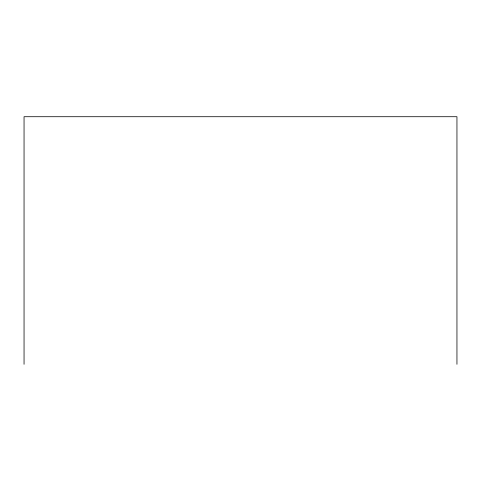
<?xml version="1.0" encoding="UTF-8"?>
<svg xmlns="http://www.w3.org/2000/svg" width="481" height="481" viewBox="0 0 481 481"><rect width="100%" height="100%" fill="white"/><g stroke="black" fill="none" stroke-linecap="round" stroke-linejoin="round"><path stroke-width="0.72" d="M456.95 364.285L456.95 116.715L24.05 116.715L24.05 364.285"/></g></svg>
